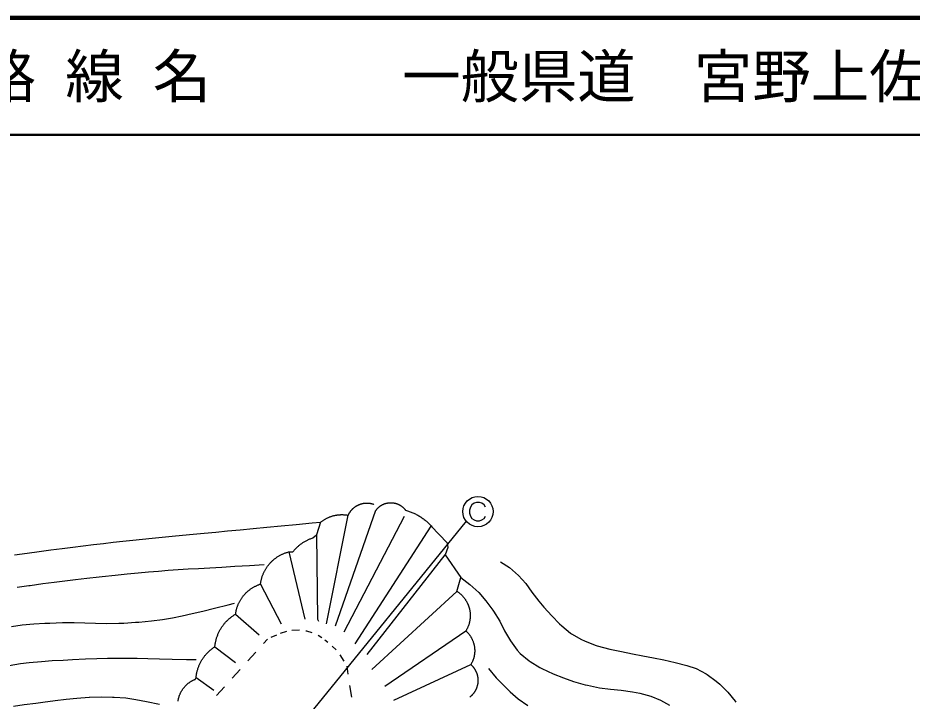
# Model space of a CAD drawing. Units: millimetres, scale not verified. Extents: x 40000 to 680000, y 20000 to 380000.
# Drawn here: x 183811 to 260421, y 321494 to 380000 of the extents above; entities that cross this region are included whole.
import ezdxf
from ezdxf.enums import TextEntityAlignment as Align

# ---------------------------------------------------------------- set-up
doc = ezdxf.new("R2010")
doc.units = ezdxf.units.MM
doc.header["$LTSCALE"] = 1000
for name, color, linetype, lineweight in [('M-BGD', 7, 'Continuous', 25), ('M-STR-STRC', 7, 'Continuous', 25), ('M-TTL', 2, 'Continuous', 140), ('M-TTL-LINE', 7, 'Continuous', 50)]:
    doc.layers.add(name, color=color, linetype=linetype, lineweight=lineweight)
doc.layers.add('M-TTL-TXT', color=7, linetype='Continuous')
doc.styles.add('ＭＳ ゴシック', font='')
doc.styles.get('ＭＳ ゴシック').set_extended_font_data('MS Gothic')

msp = doc.modelspace()

# ---------------------------------------------------------------- linework, layer by layer
at = {"layer": 'M-BGD'}
for p, q in [((210254, 328098), (212116, 337411)), ((211016, 327928), (214487, 337834)), ((211778, 327420), (216942, 337326)), ((209746, 336818), (209407, 335718)), ((212709, 326404), (219228, 336480)), ((219228, 336480), (220583, 335040)), ((209068, 335464), (209407, 335718)), ((209407, 335718), (209492, 328521)), ((207036, 334278), (208391, 328521)), ((207036, 334278), (207375, 334278)), ((213725, 325473), (220414, 334024)), ((220414, 334024), (221768, 332077)), ((221430, 330892), (221768, 332077)), ((204600, 331512), (206359, 328098)), ((214148, 324203), (221430, 330892)), ((202464, 328944), (204496, 327166)), ((209492, 328521), (209576, 328352)), ((205517, 326956), (206009, 327174)), ((206323, 327304), (206838, 327481)), ((207294, 327579), (207934, 327601)), ((209527, 327129), (209840, 326941)), ((215249, 322764), (222192, 327505)), ((204867, 326425), (205208, 326799)), ((210100, 326754), (210368, 326537)), ((200686, 326150), (202464, 324796)), ((203521, 324946), (204194, 325685)), ((210737, 326208), (211070, 325872)), ((211396, 325466), (211745, 324902)), ((202175, 323466), (202848, 324206)), ((211980, 324489), (212082, 323814)), ((216011, 321578), (222615, 324626)), ((198993, 323356), (199078, 323526)), ((199078, 323526), (200602, 322425)), ((200830, 321987), (201502, 322727)), ((212231, 322825), (212381, 321837))]:
    msp.add_line(p, q, dxfattribs=at)
for points in [[(212116, 337411), (212129, 337439), (212142, 337467), (212156, 337495), (212170, 337523), (212185, 337550), (212200, 337577), (212215, 337604), (212231, 337631), (212248, 337657), (212265, 337683), (212283, 337708), (212301, 337734), (212319, 337759), (212338, 337783), (212357, 337807), (212377, 337831), (212397, 337855), (212417, 337878), (212438, 337901), (212460, 337924), (212481, 337946), (212504, 337967), (212526, 337989), (212549, 338010), (212572, 338030), (212596, 338050), (212620, 338070), (212644, 338089), (212669, 338108), (212694, 338126), (212719, 338144), (212745, 338161), (212771, 338178), (212797, 338195), (212824, 338211), (212851, 338226), (212878, 338242), (212905, 338256), (212933, 338270), (212961, 338284), (212989, 338297), (213017, 338309), (213046, 338322), (213074, 338333), (213103, 338344), (213133, 338355), (213162, 338365), (213191, 338374), (213221, 338383), (213251, 338392), (213281, 338400), (213311, 338407), (213341, 338414), (213372, 338420), (213402, 338426), (213433, 338431), (213463, 338436), (213494, 338440), (213525, 338443), (213556, 338446), (213587, 338449), (213618, 338451), (213649, 338452), (213680, 338453), (213711, 338453), (213742, 338453), (213773, 338452), (213804, 338450), (213835, 338448), (213866, 338446), (213896, 338443), (213927, 338439), (213958, 338435), (213989, 338430), (214019, 338425), (214050, 338419), (214080, 338413), (214110, 338406), (214140, 338398), (214170, 338390), (214200, 338382), (214230, 338373), (214259, 338363), (214289, 338353), (214318, 338342)], [(214487, 337834), (214503, 337857), (214520, 337879), (214537, 337900), (214555, 337922), (214573, 337943), (214591, 337964), (214610, 337984), (214629, 338004), (214648, 338024), (214668, 338044), (214688, 338063), (214708, 338081), (214729, 338100), (214750, 338118), (214771, 338135), (214793, 338153), (214815, 338169), (214837, 338186), (214860, 338202), (214883, 338218), (214906, 338233), (214929, 338248), (214953, 338262), (214977, 338276), (215001, 338290), (215025, 338303), (215050, 338316), (215075, 338328), (215100, 338340), (215125, 338351), (215150, 338362), (215176, 338373), (215202, 338383), (215228, 338392), (215254, 338402), (215280, 338410), (215307, 338418), (215333, 338426), (215360, 338433), (215387, 338440), (215414, 338446), (215441, 338452), (215468, 338458), (215495, 338463), (215523, 338467), (215550, 338471), (215577, 338474), (215605, 338477), (215633, 338480), (215660, 338482), (215688, 338483), (215715, 338484), (215743, 338485), (215771, 338485), (215799, 338484), (215826, 338483), (215854, 338482), (215881, 338480), (215909, 338477), (215937, 338474), (215964, 338471), (215991, 338467), (216019, 338463), (216046, 338458), (216073, 338452), (216100, 338446), (216127, 338440), (216154, 338433), (216181, 338426), (216207, 338418), (216234, 338410), (216260, 338402), (216286, 338392), (216312, 338383), (216338, 338373), (216364, 338362), (216389, 338351), (216414, 338340), (216439, 338328), (216464, 338316), (216489, 338303), (216513, 338290), (216537, 338276), (216561, 338262), (216585, 338248), (216608, 338233), (216631, 338218), (216654, 338202), (216677, 338186), (216699, 338169), (216721, 338153), (216743, 338135), (216764, 338118), (216785, 338100), (216806, 338081), (216826, 338063), (216846, 338044), (216866, 338024), (216885, 338004), (216904, 337984), (216923, 337964), (216941, 337943), (216959, 337922), (216977, 337900), (216994, 337879), (217011, 337857), (217027, 337834)], [(209746, 336818), (209787, 336851), (209829, 336883), (209871, 336913), (209914, 336944), (209958, 336973), (210002, 337002), (210046, 337030), (210091, 337057), (210137, 337083), (210183, 337108), (210229, 337133), (210276, 337157), (210323, 337179), (210371, 337201), (210419, 337223), (210467, 337243), (210516, 337262), (210565, 337281), (210615, 337299), (210664, 337316), (210714, 337331), (210765, 337346), (210815, 337361), (210866, 337374), (210917, 337386), (210969, 337397), (211020, 337408), (211072, 337417), (211123, 337426), (211175, 337434), (211228, 337440), (211280, 337446), (211332, 337451), (211384, 337455), (211437, 337458), (211489, 337460), (211542, 337461), (211594, 337461), (211647, 337460), (211699, 337459), (211752, 337456), (211804, 337452), (211856, 337448), (211909, 337442), (211961, 337436), (212013, 337429), (212065, 337420), (212116, 337411)], [(217027, 337834), (217106, 337813), (217184, 337790), (217262, 337766), (217339, 337740), (217416, 337713), (217493, 337685), (217569, 337655), (217644, 337624), (217719, 337591), (217793, 337557), (217866, 337522), (217939, 337485), (218011, 337447), (218083, 337408), (218153, 337367), (218223, 337325), (218293, 337282), (218361, 337238), (218428, 337192), (218495, 337145), (218561, 337097), (218626, 337048), (218690, 336997), (218753, 336945), (218815, 336893), (218876, 336839), (218936, 336783), (218995, 336727), (219053, 336670), (219110, 336612), (219166, 336552), (219221, 336492), (219275, 336430)], [(183531, 334014), (184611, 334163), (185646, 334303), (186638, 334435), (187593, 334559), (188516, 334677), (189411, 334788), (190284, 334893), (191139, 334994), (191981, 335090), (192815, 335183), (193646, 335272), (194479, 335360), (195318, 335446), (196168, 335532), (197034, 335617), (197922, 335703), (198835, 335791), (199778, 335880), (200758, 335972), (201777, 336067), (202841, 336167), (203956, 336271), (205125, 336380), (206354, 336496), (207647, 336618), (209009, 336748), (209746, 336818)], [(207375, 334278), (207413, 334327), (207452, 334375), (207492, 334422), (207532, 334469), (207574, 334515), (207616, 334560), (207659, 334604), (207703, 334647), (207747, 334690), (207793, 334732), (207839, 334773), (207886, 334813), (207933, 334853), (207981, 334891), (208030, 334929), (208080, 334966), (208130, 335002), (208181, 335036), (208233, 335070), (208285, 335104), (208338, 335136), (208391, 335167), (208445, 335197), (208499, 335226), (208554, 335255), (208609, 335282), (208665, 335308), (208722, 335334), (208778, 335358), (208836, 335381), (208893, 335403), (208951, 335424), (209010, 335445), (209068, 335464)], [(220583, 335040), (220636, 334643), (220414, 334024)], [(204600, 331512), (204607, 331569), (204615, 331626), (204624, 331683), (204635, 331740), (204646, 331796), (204658, 331852), (204672, 331908), (204686, 331964), (204702, 332020), (204718, 332075), (204735, 332130), (204753, 332185), (204773, 332239), (204793, 332293), (204814, 332347), (204836, 332400), (204859, 332453), (204883, 332505), (204908, 332557), (204934, 332609), (204961, 332660), (204988, 332711), (205017, 332761), (205046, 332810), (205077, 332859), (205108, 332908), (205140, 332956), (205173, 333003), (205206, 333050), (205241, 333096), (205276, 333142), (205312, 333187), (205349, 333231), (205387, 333275), (205425, 333317), (205465, 333360), (205505, 333401), (205545, 333442), (205587, 333482), (205629, 333521), (205672, 333560), (205715, 333598), (205760, 333635), (205804, 333671), (205850, 333707), (205896, 333741), (205943, 333775), (205990, 333808), (206038, 333840), (206086, 333872), (206135, 333902), (206185, 333931), (206235, 333960), (206285, 333988), (206336, 334015), (206388, 334041), (206440, 334066), (206492, 334090), (206545, 334113), (206598, 334135), (206652, 334156), (206706, 334177), (206760, 334196), (206815, 334215), (206870, 334232), (206925, 334248), (206981, 334264), (207036, 334278)], [(225155, 333432), (225917, 332924), (226709, 332251), (227316, 331557), (227854, 330829), (228436, 330056), (228880, 329537), (229557, 328789), (230226, 328098), (230404, 327928), (231167, 327305), (231251, 327251), (232102, 326770), (232352, 326658), (233260, 326292), (233452, 326235), (234525, 325954), (235519, 325728), (236457, 325538), (237361, 325368), (238256, 325201), (239164, 325017), (240108, 324801), (241110, 324534), (241919, 324288), (242778, 323824), (242850, 323780), (243637, 323204), (243951, 322933), (244628, 322256), (245252, 321498), (245306, 321409)], [(183739, 331237), (184749, 331385), (184854, 331400), (185941, 331552), (186918, 331682), (187837, 331797), (188751, 331905), (189712, 332015), (190773, 332133), (191034, 332162), (192146, 332282), (193165, 332387), (194111, 332479), (195001, 332559), (195856, 332630), (196693, 332694), (197532, 332753), (198391, 332808), (199289, 332862), (200245, 332917), (201277, 332974), (202405, 333037), (203646, 333106), (204920, 333178)], [(221768, 332077), (222530, 331484), (223291, 330784), (223897, 330090), (224508, 329273), (224562, 329198), (225100, 328330), (225511, 327513), (226002, 326658), (226572, 325865), (226848, 325558), (227611, 324939), (227695, 324880), (228534, 324374), (228711, 324288), (229678, 323841), (230546, 323483), (231423, 323180), (232419, 322896), (232606, 322848), (233646, 322632), (234577, 322510), (235486, 322418), (236458, 322289), (237093, 322171), (238024, 321917), (238871, 321578), (239633, 321155)], [(202464, 328944), (202472, 328999), (202480, 329053), (202489, 329108), (202499, 329162), (202510, 329216), (202522, 329270), (202536, 329323), (202550, 329377), (202565, 329430), (202580, 329482), (202597, 329535), (202615, 329587), (202634, 329639), (202653, 329690), (202674, 329742), (202695, 329792), (202718, 329843), (202741, 329893), (202765, 329942), (202790, 329991), (202816, 330040), (202843, 330088), (202870, 330136), (202899, 330183), (202928, 330230), (202958, 330276), (202989, 330322), (203021, 330367), (203053, 330411), (203087, 330455), (203121, 330498), (203156, 330541), (203191, 330583), (203228, 330624), (203265, 330665), (203302, 330705), (203341, 330745), (203380, 330783), (203420, 330821), (203461, 330859), (203502, 330895), (203544, 330931), (203586, 330966), (203629, 331001), (203673, 331034), (203717, 331067), (203762, 331099), (203808, 331130), (203854, 331160), (203900, 331190), (203947, 331218), (203995, 331246), (204043, 331273), (204092, 331299), (204141, 331325), (204190, 331349), (204240, 331373), (204290, 331395), (204341, 331417), (204392, 331438), (204443, 331458), (204495, 331476), (204547, 331495), (204600, 331512)], [(221430, 330892), (221467, 330867), (221503, 330842), (221539, 330817), (221575, 330791), (221610, 330764), (221644, 330736), (221679, 330708), (221712, 330679), (221745, 330650), (221778, 330620), (221810, 330590), (221841, 330559), (221872, 330527), (221903, 330495), (221932, 330462), (221961, 330429), (221990, 330395), (222018, 330361), (222045, 330326), (222072, 330291), (222098, 330255), (222124, 330219), (222149, 330183), (222173, 330146), (222196, 330108), (222219, 330070), (222241, 330032), (222263, 329993), (222283, 329954), (222303, 329915), (222323, 329875), (222341, 329835), (222359, 329795), (222377, 329754), (222393, 329713), (222409, 329672), (222424, 329630), (222438, 329588), (222452, 329546), (222464, 329504), (222476, 329461), (222488, 329419), (222498, 329376), (222508, 329333), (222517, 329289), (222525, 329246), (222532, 329202), (222539, 329158), (222545, 329115), (222550, 329071), (222554, 329027), (222557, 328983), (222560, 328939), (222562, 328894), (222563, 328850), (222563, 328806), (222563, 328762), (222562, 328718), (222560, 328673), (222557, 328629), (222553, 328585), (222549, 328541), (222544, 328497), (222538, 328454), (222531, 328410), (222523, 328366), (222515, 328323), (222506, 328280), (222496, 328237), (222485, 328194), (222474, 328151), (222462, 328108), (222449, 328066), (222435, 328024), (222421, 327982), (222406, 327941), (222390, 327899), (222373, 327859), (222356, 327818), (222338, 327778), (222319, 327737), (222300, 327698), (222279, 327658), (222258, 327620), (222237, 327581), (222215, 327543), (222192, 327505)], [(183264, 327893), (184176, 328013), (185186, 328113), (186131, 328163), (186547, 328182), (187641, 328216), (188625, 328212), (189550, 328188), (190465, 328160), (191421, 328146), (192467, 328164), (192897, 328182), (193874, 328244), (194167, 328267), (195247, 328370), (196196, 328489), (197062, 328630), (197893, 328793), (198738, 328984), (199646, 329204), (200663, 329457), (201840, 329746), (202380, 329876)], [(200686, 326150), (200693, 326215), (200700, 326279), (200709, 326344), (200719, 326408), (200730, 326472), (200743, 326536), (200756, 326599), (200770, 326662), (200786, 326725), (200803, 326788), (200821, 326850), (200840, 326912), (200860, 326974), (200881, 327035), (200903, 327096), (200927, 327157), (200951, 327217), (200977, 327277), (201004, 327336), (201031, 327395), (201060, 327453), (201090, 327510), (201121, 327568), (201153, 327624), (201185, 327680), (201219, 327735), (201254, 327790), (201290, 327844), (201327, 327898), (201364, 327951), (201403, 328003), (201443, 328054), (201483, 328105), (201525, 328155), (201567, 328204), (201610, 328252), (201654, 328300), (201699, 328347), (201745, 328393), (201792, 328438), (201839, 328483), (201887, 328526), (201936, 328569), (201986, 328610), (202036, 328651), (202087, 328691), (202139, 328730), (202192, 328768), (202245, 328806), (202299, 328842), (202353, 328877), (202409, 328911), (202464, 328944)], [(208474, 327515), (208534, 327500), (209007, 327358)], [(222192, 327505), (222222, 327478), (222251, 327450), (222280, 327422), (222308, 327393), (222336, 327363), (222363, 327334), (222390, 327303), (222416, 327272), (222442, 327241), (222467, 327209), (222492, 327177), (222516, 327145), (222539, 327112), (222562, 327078), (222584, 327044), (222606, 327010), (222627, 326976), (222647, 326941), (222667, 326905), (222686, 326870), (222705, 326834), (222723, 326797), (222740, 326761), (222757, 326724), (222772, 326687), (222788, 326649), (222802, 326611), (222816, 326573), (222829, 326535), (222842, 326497), (222854, 326458), (222865, 326419), (222875, 326380), (222885, 326341), (222894, 326301), (222903, 326262), (222910, 326222), (222917, 326182), (222923, 326142), (222929, 326102), (222934, 326062), (222938, 326022), (222941, 325981), (222944, 325941), (222946, 325900), (222947, 325860), (222948, 325820), (222947, 325779), (222947, 325739), (222945, 325698), (222943, 325658), (222939, 325617), (222936, 325577), (222931, 325537), (222926, 325497), (222920, 325457), (222913, 325417), (222906, 325377), (222898, 325337), (222889, 325298), (222880, 325259), (222869, 325219), (222859, 325180), (222847, 325142), (222835, 325103), (222822, 325065), (222808, 325027), (222794, 324989), (222779, 324951), (222763, 324914), (222747, 324877), (222730, 324840), (222713, 324804), (222694, 324767), (222675, 324732), (222656, 324696), (222636, 324661), (222615, 324626)], [(199078, 323526), (199085, 323589), (199093, 323652), (199102, 323715), (199113, 323778), (199124, 323841), (199137, 323903), (199151, 323965), (199166, 324027), (199182, 324089), (199199, 324150), (199217, 324211), (199236, 324272), (199257, 324332), (199278, 324392), (199301, 324451), (199324, 324511), (199349, 324569), (199375, 324628), (199401, 324685), (199429, 324743), (199458, 324799), (199488, 324856), (199518, 324911), (199550, 324967), (199583, 325021), (199617, 325075), (199652, 325129), (199687, 325181), (199724, 325233), (199761, 325285), (199800, 325336), (199839, 325386), (199879, 325435), (199921, 325484), (199963, 325531), (200005, 325579), (200049, 325625), (200094, 325670), (200139, 325715), (200185, 325759), (200232, 325802), (200280, 325844), (200328, 325886), (200377, 325926), (200427, 325966), (200477, 326005), (200529, 326042), (200581, 326079), (200633, 326115), (200686, 326150)], [(183076, 324542), (184049, 324707), (184769, 324796), (185822, 324893), (186750, 324957), (187698, 325008), (188494, 325050), (189596, 325104), (190584, 325142), (191491, 325166), (192348, 325177), (193189, 325176), (194044, 325167), (194947, 325149), (195930, 325126), (197023, 325098), (198260, 325068), (199078, 325050)], [(222615, 324626), (222639, 324604), (222663, 324582), (222686, 324559), (222709, 324536), (222731, 324513), (222753, 324489), (222775, 324465), (222796, 324440), (222817, 324415), (222837, 324390), (222857, 324364), (222876, 324338), (222895, 324311), (222913, 324284), (222931, 324257), (222948, 324230), (222965, 324202), (222982, 324174), (222998, 324146), (223013, 324117), (223028, 324088), (223042, 324059), (223056, 324030), (223070, 324000), (223082, 323970), (223095, 323940), (223106, 323910), (223118, 323880), (223128, 323849), (223138, 323818), (223148, 323787), (223157, 323756), (223165, 323724), (223173, 323693), (223181, 323661), (223187, 323629), (223194, 323598), (223199, 323566), (223204, 323533), (223209, 323501), (223213, 323469), (223216, 323437), (223219, 323404), (223221, 323372), (223223, 323340), (223224, 323307), (223224, 323275), (223224, 323242), (223223, 323210), (223222, 323177), (223220, 323145), (223218, 323112), (223215, 323080), (223211, 323048), (223207, 323015), (223202, 322983), (223197, 322951), (223191, 322919), (223185, 322888), (223178, 322856), (223170, 322824), (223162, 322793), (223153, 322761), (223144, 322730), (223134, 322699), (223124, 322669), (223113, 322638), (223102, 322608), (223090, 322577), (223077, 322547), (223064, 322518), (223051, 322488), (223037, 322459), (223022, 322430), (223007, 322401), (222991, 322373), (222975, 322344), (222958, 322316), (222941, 322289), (222924, 322262), (222906, 322235), (222887, 322208), (222868, 322182), (222849, 322156), (222829, 322130), (222808, 322105), (222787, 322080), (222766, 322055), (222744, 322031), (222722, 322007), (222700, 321984), (222677, 321961), (222653, 321939), (222629, 321916), (222605, 321895), (222581, 321874), (222556, 321853), (222530, 321832)], [(224139, 324288), (224789, 323499), (225240, 323018), (225977, 322283), (226681, 321687), (227499, 321112)], [(197534, 321486), (197540, 321528), (197547, 321570), (197554, 321611), (197562, 321653), (197571, 321694), (197581, 321735), (197592, 321775), (197603, 321816), (197615, 321856), (197627, 321897), (197641, 321937), (197655, 321976), (197670, 322016), (197685, 322055), (197701, 322094), (197718, 322132), (197736, 322171), (197754, 322209), (197773, 322246), (197792, 322284), (197813, 322321), (197834, 322357), (197855, 322393), (197877, 322429), (197900, 322465), (197924, 322500), (197948, 322534), (197973, 322568), (197998, 322602), (198024, 322635), (198050, 322668), (198077, 322700), (198105, 322732), (198133, 322763), (198162, 322794), (198191, 322824), (198221, 322854), (198252, 322883), (198283, 322912), (198314, 322940), (198346, 322967), (198378, 322994), (198411, 323021), (198445, 323046), (198478, 323071), (198513, 323096), (198547, 323120), (198582, 323143), (198618, 323166), (198654, 323188), (198690, 323209), (198727, 323230), (198764, 323250), (198801, 323270), (198839, 323288), (198877, 323306), (198915, 323324), (198954, 323340), (198993, 323356)], [(183447, 321055), (184356, 321198), (185339, 321331), (185954, 321409), (187010, 321544), (187938, 321659), (188868, 321754), (189928, 321832), (189934, 321832), (190937, 321865), (191914, 321838), (192050, 321832), (193065, 321761), (193919, 321643), (194828, 321469), (195945, 321240)]]:
    msp.add_lwpolyline(points, dxfattribs=at)
at = {"layer": 'M-STR-STRC'}
for p, q in [((222577, 338112), (222512, 337852)), ((222512, 337852), (222512, 337592)), ((222707, 338307), (222577, 338112)), ((222902, 338437), (222707, 338307)), ((223097, 338502), (222902, 338437)), ((223357, 338502), (223097, 338502)), ((223552, 338437), (223357, 338502)), ((223747, 338307), (223552, 338437)), ((223877, 338112), (223747, 338307)), ((222512, 337592), (222577, 337332)), ((222577, 337332), (222707, 337137)), ((222707, 337137), (222902, 337007)), ((223552, 337007), (223747, 337137)), ((223747, 337137), (223877, 337332)), ((222222, 336897), (208772, 320337)), ((222902, 337007), (223097, 336942)), ((223097, 336942), (223357, 336942)), ((223357, 336942), (223552, 337007))]:
    msp.add_line(p, q, dxfattribs=at)
msp.add_circle((223227, 337722), 1300, dxfattribs=at)
at = {"layer": 'M-TTL'}
msp.add_line((680000, 380000), (40000, 380000), dxfattribs=at)
at = {"layer": 'M-TTL-LINE'}
msp.add_line((40000, 370000), (680000, 370000), dxfattribs=at)

# ---------------------------------------------------------------- texts
at = {"layer": 'M-TTL-TXT', "style": 'ＭＳ ゴシック'}
for s, p in [('路 線 名', (180380, 375000)), ('一般県道\u3000宮野上佐々並線', (216734, 375000))]:
    msp.add_text(s, height=3666, dxfattribs=at).set_placement(p, align=Align.MIDDLE_LEFT)

doc.saveas('drawing.dxf')
